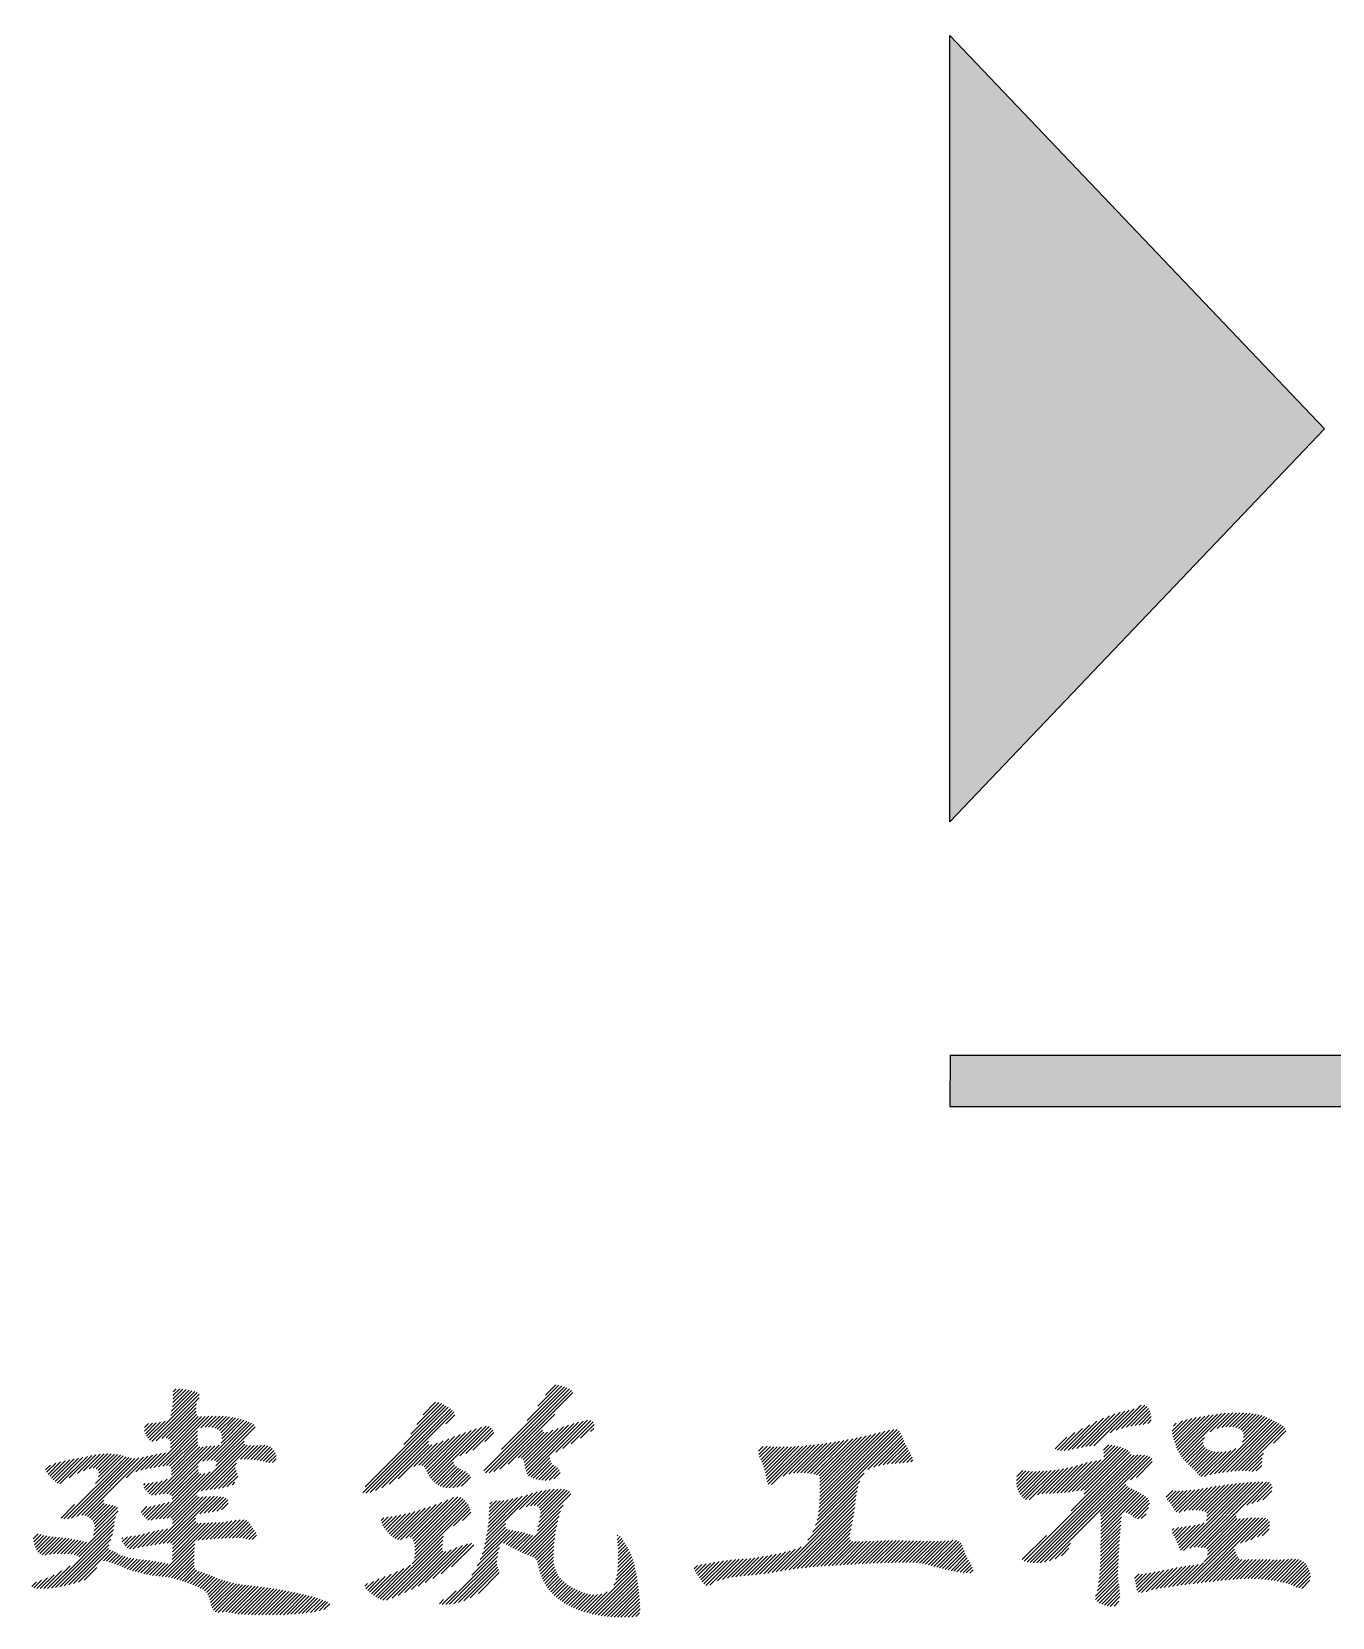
# Model space of a CAD drawing. Extents: x -144902 to 588294, y -160863 to 65494.
# Drawn here: x 57486 to 59134, y -19114 to -17104 of the extents above; entities that cross this region are included whole.
import ezdxf

# ---------------------------------------------------------------- set-up
doc = ezdxf.new("R2010")
doc.units = 0
doc.header["$LTSCALE"] = 100
for name, color, linetype in [('1508', 2, 'CONTINUOUS'), ('DQ', 7, 'CONTINUOUS'), ('tk图框', 7, 'CONTINUOUS')]:
    doc.layers.add(name, color=color, linetype=linetype)

# ---------------------------------------------------------------- blocks, each defined once
blk = doc.blocks.new('A$C00BC0004')
at = {"layer": 'tk图框'}
h = blk.add_hatch(color=2, dxfattribs=at)
h.paths.add_polyline_path([(-3355, -1610.8), (-4050.2, -1610.8), (-4050.6, -1675.8), (-3355.4, -1675.8), (-2875.4, -1675.8), (-2875.4, -313.7), (-3355.4, -313.7)])
h.paths.add_polyline_path([(-3262.8, -768.5), (-3262.8, -668.5), (-3162.8, -668.5), (-3162.8, -768.5)], flags=16)
h.paths.add_polyline_path([(-3067.7, -768.5), (-3067.7, -668.5), (-2967.7, -668.5), (-2967.7, -768.5)], flags=16)
h.paths.add_polyline_path([(-3262.8, -573.2), (-3262.8, -473.2), (-3162.8, -473.2), (-3162.8, -573.2)], flags=16)
h.paths.add_polyline_path([(-3067.7, -573.2), (-3067.7, -473.2), (-2967.7, -473.2), (-2967.7, -573.2)], flags=16)
h.paths.add_polyline_path([(-3575.7, -817.1), (-4050.6, -318.7), (-4050.4, -1314.9)])
at = {"layer": 'DQ', "color": 2}
for p, q in [((-4572.7, -2055.6), (-4545.9, -2028.8)), ((-4563, -2041.4), (-4549.8, -2028.3)), ((-5064.8, -2098.7), (-5004.4, -2038.3)), ((-5061.8, -2100.2), (-5001.9, -2040.3)), ((-5056.5, -2099.4), (-5002.1, -2045)), ((-5037.7, -2067.2), (-5007.5, -2037)), ((-5036.8, -2061.7), (-5011.1, -2036)), ((-5035.8, -2056.2), (-5014.7, -2035.2)), ((-5035.1, -2042), (-5026.4, -2033.4)), ((-5035.1, -2046.5), (-5022.4, -2033.8)), ((-5035.1, -2051), (-5018.5, -2034.4)), ((-5034.7, -2037.2), (-5031.2, -2033.7)), ((-4641.2, -2137.6), (-4535.8, -2032.2)), ((-4639.1, -2139.9), (-4532.8, -2033.7)), ((-4634.6, -2140), (-4530.1, -2035.5)), ((-4628.4, -2138.3), (-4528.2, -2038)), ((-4618.7, -2110.6), (-4539, -2030.9)), ((-4586.1, -2073.5), (-4542.3, -2029.7)), ((-5058.9, -2133.2), (-4994.3, -2068.6)), ((-5053.5, -2132.3), (-4989.5, -2068.3)), ((-5049.1, -2096.5), (-5005.2, -2052.6)), ((-5043.9, -2095.7), (-5005.6, -2057.5)), ((-5040.6, -2096.9), (-5005.5, -2061.9)), ((-5038.8, -2099.6), (-5005.2, -2066)), ((-5038.3, -2103.6), (-5003.2, -2068.5)), ((-5038.3, -2108.1), (-4999, -2068.8)), ((-4999.6, -2082.9), (-4984.9, -2068.2)), ((-4994.5, -2082.3), (-4980.3, -2068.1)), ((-4990, -2082.2), (-4975.8, -2068.1)), ((-4985.8, -2082.6), (-4971.4, -2068.2)), ((-4982, -2083.3), (-4967.3, -2068.5)), ((-4978.9, -2084.6), (-4963.3, -2069)), ((-4794.6, -2165.3), (-4686.2, -2056.9)), ((-4791.5, -2157.7), (-4689.1, -2055.3)), ((-4790.7, -2165.9), (-4683.5, -2058.7)), ((-4785.1, -2164.8), (-4681.1, -2060.8)), ((-4778.3, -2162.4), (-4679.1, -2063.2)), ((-4742.5, -2104.2), (-4692, -2053.7)), ((-4733.7, -2090.9), (-4695, -2052.2)), ((-4725.9, -2078.6), (-4698.3, -2051)), ((-4718, -2066.3), (-4702.3, -2050.5)), ((-4689.1, -2077.8), (-4677.9, -2066.6)), ((-4621, -2135.4), (-4551.3, -2065.6)), ((-3889.6, -2109), (-3848.3, -2067.6)), ((-3883.9, -2107.7), (-3841.3, -2065.1)), ((-3878.4, -2106.7), (-3834.8, -2063.1)), ((-3873.4, -2106.2), (-3829, -2061.8)), ((-3868.3, -2105.6), (-3823.2, -2060.5)), ((-3847.6, -2089.4), (-3817, -2058.8)), ((-3839.8, -2086), (-3808, -2054.2)), ((-3832.9, -2083.7), (-3803.4, -2054.2)), ((-3826.8, -2082), (-3800.8, -2056)), ((-3821.1, -2080.8), (-3798.8, -2058.6)), ((-3815.7, -2080), (-3797.3, -2061.6)), ((-3810.8, -2079.5), (-3796.2, -2064.9)), ((-3805.7, -2078.9), (-3795.5, -2068.7)), ((-3765.5, -2101.6), (-3732.9, -2068.9)), ((-3764.4, -2104.9), (-3727.4, -2068)), ((-3763.2, -2108.2), (-3722, -2067.1)), ((-3761.9, -2111.4), (-3716.7, -2066.3)), ((-3760.4, -2114.4), (-3711.6, -2065.6)), ((-3758.7, -2117.2), (-3706.5, -2065)), ((-3756.9, -2119.9), (-3701.5, -2064.5)), ((-3720.5, -2087.9), (-3696.7, -2064.2)), ((-3712, -2084), (-3692, -2063.9)), ((-3705.9, -2082.4), (-3687.4, -2063.8)), ((-3700.8, -2081.7), (-3682.9, -2063.8)), ((-3696.2, -2081.6), (-3678.5, -2063.9)), ((-3691.9, -2081.9), (-3674.2, -2064.2)), ((-3688.1, -2082.5), (-3670.1, -2064.5)), ((-3684.7, -2083.6), (-3666.1, -2065.1)), ((-3681.9, -2085.3), (-3662.3, -2065.7)), ((-3679.8, -2087.7), (-3658.6, -2066.5)), ((-3678.6, -2091), (-3655.2, -2067.5)), ((-3678.4, -2095.3), (-3651.9, -2068.7)), ((-5071.1, -2087), (-5061.1, -2077.1)), ((-5071, -2082.5), (-5066, -2077.5)), ((-5070, -2090.4), (-5056.3, -2076.8)), ((-5068.5, -2093.4), (-5050.9, -2075.9)), ((-5066.8, -2096.2), (-5045.1, -2074.6)), ((-5048.1, -2131.4), (-5004, -2087.3)), ((-4991.8, -2124.5), (-4941.7, -2074.4)), ((-4986.8, -2124), (-4938.4, -2075.6)), ((-4982.5, -2124.2), (-4935.4, -2077.1)), ((-4980.6, -2131.3), (-4931, -2081.6)), ((-4980, -2126.2), (-4932.7, -2078.9)), ((-4976.3, -2086.5), (-4959.4, -2069.7)), ((-4974.4, -2089.1), (-4955.7, -2070.4)), ((-4974, -2102.2), (-4945.1, -2073.3)), ((-4973.2, -2092.5), (-4952.1, -2071.3)), ((-4973, -2096.8), (-4948.5, -2072.3)), ((-4713.6, -2138.1), (-4664.3, -2088.8)), ((-4712.1, -2141.1), (-4657.4, -2086.4)), ((-4710.4, -2144), (-4650.7, -2084.2)), ((-4708.6, -2146.6), (-4644.2, -2082.2)), ((-4706.6, -2149.2), (-4638.4, -2080.9)), ((-4671.6, -2118.6), (-4634.4, -2081.4)), ((-4664, -2115.5), (-4631.7, -2083.2)), ((-4655.2, -2111.2), (-4629.8, -2085.8)), ((-4639.9, -2100.4), (-4628.4, -2088.9)), ((-4610.4, -2129.2), (-4566.9, -2085.8)), ((-4597.5, -2120.9), (-4565, -2088.3)), ((-4593.7, -2121.5), (-4560.4, -2088.3)), ((-4591.2, -2123.5), (-4553.7, -2086)), ((-4590, -2126.8), (-4547, -2083.8)), ((-4589.3, -2130.6), (-4540.3, -2081.6)), ((-4588.6, -2134.4), (-4533.8, -2079.6)), ((-4587.7, -2137.9), (-4527.3, -2077.6)), ((-4586.3, -2141.1), (-4521.1, -2075.8)), ((-4584.4, -2143.6), (-4515.1, -2074.3)), ((-4550.1, -2113.9), (-4509.6, -2073.3)), ((-4540.9, -2109.2), (-4505.4, -2073.6)), ((-4530.6, -2103.3), (-4502.8, -2075.5)), ((-4518.6, -2095.9), (-4501.4, -2078.6)), ((-4506, -2087.7), (-4501.9, -2083.6)), ((-4216.9, -2189.2), (-4114.8, -2087.2)), ((-4216.3, -2184.1), (-4117.3, -2085.1)), ((-4215.9, -2179.2), (-4121.5, -2084.9)), ((-4215.6, -2174.5), (-4126.9, -2085.8)), ((-4215.4, -2169.8), (-4132.9, -2087.3)), ((-4215.3, -2165.2), (-4138.9, -2088.8)), ((-3914.3, -2111.1), (-3892, -2088.9)), ((-3910.3, -2111.6), (-3882.5, -2083.8)), ((-3905.7, -2111.5), (-3873.3, -2079.1)), ((-3900.8, -2111.1), (-3864.4, -2074.7)), ((-3895.4, -2110.2), (-3856, -2070.8)), ((-3799.8, -2077.4), (-3795.3, -2072.9)), ((-3768.9, -2087), (-3755.8, -2073.9)), ((-3768.4, -2091), (-3749.7, -2072.3)), ((-3767.6, -2094.7), (-3744, -2071)), ((-3767.2, -2080.8), (-3763.6, -2077.2)), ((-3766.6, -2098.2), (-3738.4, -2069.9)), ((-3715.4, -2141.3), (-3645.5, -2071.4)), ((-3710.1, -2140.4), (-3642.5, -2072.8)), ((-3704.9, -2139.7), (-3639.5, -2074.3)), ((-3699.7, -2139), (-3636.5, -2075.8)), ((-3694.6, -2138.4), (-3633.7, -2077.5)), ((-3689.6, -2137.9), (-3630.8, -2079.2)), ((-3684.8, -2137.6), (-3628.3, -2081)), ((-3680.1, -2137.4), (-3626.1, -2083.4)), ((-3679.6, -2101), (-3648.7, -2070)), ((-3640.5, -2102.2), (-3624.8, -2086.6)), ((-5058, -2168.2), (-4996.7, -2107)), ((-5052.6, -2167.3), (-4991.6, -2106.4)), ((-5047.6, -2166.8), (-4986.7, -2105.9)), ((-5043.1, -2130.9), (-5004.2, -2092)), ((-5043, -2166.7), (-4982.1, -2105.8)), ((-5042.4, -2197.6), (-4944.7, -2099.9)), ((-5039.4, -2131.7), (-5004, -2096.3)), ((-5037.9, -2197.5), (-4943.9, -2103.5)), ((-5037.5, -2134.3), (-5003.9, -2100.6)), ((-5037, -2142.7), (-5001.1, -2106.9)), ((-5036.9, -2138.2), (-5003.4, -2104.7)), ((-4998.9, -2163), (-4940.9, -2105)), ((-4997.2, -2125.4), (-4976.7, -2104.9)), ((-4993.4, -2162), (-4936.8, -2105.4)), ((-4949.6, -2122.7), (-4932.2, -2105.3)), ((-4944.9, -2122.5), (-4927.6, -2105.2)), ((-4940.5, -2122.6), (-4923.1, -2105.1)), ((-4936.3, -2122.9), (-4918.5, -2105.1)), ((-4932.3, -2123.3), (-4914.7, -2105.7)), ((-4928.3, -2123.9), (-4911.7, -2107.2)), ((-4924.5, -2124.6), (-4909.2, -2109.3)), ((-4770.3, -2159), (-4711.4, -2100)), ((-4761.2, -2154.3), (-4710.9, -2104)), ((-4749.8, -2147.4), (-4707, -2104.6)), ((-4730, -2132.1), (-4700.3, -2102.4)), ((-4723.6, -2130.2), (-4692.9, -2099.5)), ((-4719.6, -2130.7), (-4685.6, -2096.7)), ((-4716.7, -2132.3), (-4678.4, -2094)), ((-4715, -2135), (-4671.3, -2091.4)), ((-4293, -2112.7), (-4287, -2106.7)), ((-4292.7, -2116.9), (-4281.9, -2106.1)), ((-4291.7, -2120.3), (-4277.8, -2106.5)), ((-4290.3, -2123.5), (-4273.8, -2106.9)), ((-4288.9, -2126.5), (-4269.5, -2107.1)), ((-4287.5, -2129.6), (-4265, -2107.2)), ((-4286.3, -2132.9), (-4260.6, -2107.2)), ((-4285.3, -2136.4), (-4256, -2107.1)), ((-4284.4, -2140), (-4251.3, -2106.9)), ((-4283.6, -2143.7), (-4246.6, -2106.7)), ((-4283, -2147.5), (-4241.8, -2106.4)), ((-4282.2, -2151.3), (-4236.9, -2106)), ((-4280.9, -2154.4), (-4231.9, -2105.5)), ((-4276.7, -2154.7), (-4226.9, -2105)), ((-4261.8, -2144.3), (-4221.9, -2104.4)), ((-4254.6, -2141.6), (-4216.7, -2103.8)), ((-4248.9, -2140.4), (-4211.5, -2103.1)), ((-4243.9, -2139.9), (-4206.3, -2102.3)), ((-4239.4, -2139.9), (-4201, -2101.5)), ((-4235.1, -2140.1), (-4195.7, -2100.7)), ((-4231, -2140.5), (-4190.3, -2099.8)), ((-4227, -2141), (-4184.8, -2098.8)), ((-4223.1, -2141.6), (-4179.3, -2097.8)), ((-4219.5, -2142.4), (-4173.7, -2096.7)), ((-4217.6, -2194.5), (-4113, -2089.8)), ((-4216.4, -2143.9), (-4168.1, -2095.5)), ((-4215.5, -2147.4), (-4162.4, -2094.3)), ((-4215.3, -2151.7), (-4156.6, -2093.1)), ((-4215.2, -2160.7), (-4144.9, -2090.3)), ((-4215.2, -2156.2), (-4150.8, -2091.7)), ((-4154.5, -2135.8), (-4111.6, -2092.9)), ((-4147, -2132.8), (-4110.3, -2096.1)), ((-4140.9, -2131.2), (-4108.9, -2099.2)), ((-4135.2, -2130), (-4107.5, -2102.3)), ((-4129.9, -2129.1), (-4106, -2105.3)), ((-4124.7, -2128.5), (-4104.4, -2108.2)), ((-3917.3, -2109.7), (-3902.4, -2094.8)), ((-3895, -2163.7), (-3837.9, -2106.6)), ((-3889.8, -2163), (-3834.3, -2107.5)), ((-3884.5, -2162.2), (-3830.9, -2108.6)), ((-3856, -2111.2), (-3849.3, -2104.5)), ((-3855.5, -2115.2), (-3845.3, -2105)), ((-3855.4, -2119.6), (-3841.5, -2105.7)), ((-3754.9, -2122.4), (-3727.8, -2095.3)), ((-3752.9, -2124.8), (-3729.5, -2101.4)), ((-3750.6, -2127.1), (-3728.8, -2105.3)), ((-3748.3, -2129.3), (-3727.1, -2108)), ((-3721.3, -2142.7), (-3688, -2109.3)), ((-5195.2, -2139.3), (-5183.7, -2127.8)), ((-5193.3, -2141.9), (-5177.6, -2126.2)), ((-5191.3, -2144.4), (-5171.8, -2124.8)), ((-5189.2, -2146.8), (-5166, -2123.6)), ((-5186.9, -2149), (-5160.4, -2122.4)), ((-5184.5, -2151.1), (-5154.7, -2121.3)), ((-5181.8, -2152.9), (-5149.2, -2120.2)), ((-5178.4, -2154), (-5143.6, -2119.2)), ((-5173.3, -2198.2), (-5094.6, -2119.6)), ((-5168.6, -2198.1), (-5091.1, -2120.6)), ((-5166.5, -2146.5), (-5138.1, -2118.1)), ((-5163.5, -2197.4), (-5087.6, -2121.5)), ((-5156.8, -2195.2), (-5083.6, -2122)), ((-5156.3, -2140.8), (-5132.7, -2117.2)), ((-5150.8, -2193.7), (-5078.2, -2121.1)), ((-5148.4, -2137.4), (-5127.4, -2116.4)), ((-5146.5, -2193.9), (-5072.6, -2120)), ((-5141.4, -2134.9), (-5122.2, -2115.7)), ((-5136.1, -2134.1), (-5117.6, -2115.6)), ((-5133.3, -2153.7), (-5098.1, -2118.6)), ((-5132.5, -2135), (-5113.3, -2115.8)), ((-5130.1, -2137.1), (-5109.3, -2116.3)), ((-5129.3, -2145.2), (-5101.7, -2117.7)), ((-5129, -2140.5), (-5105.4, -2116.9)), ((-5094.6, -2146.5), (-5066.9, -2118.8)), ((-5082.3, -2138.7), (-5061.2, -2117.6)), ((-5075.7, -2136.5), (-5055.6, -2116.4)), ((-5069.9, -2135.3), (-5050.1, -2115.4)), ((-5064.3, -2134.2), (-5044.7, -2114.6)), ((-4988.1, -2161.2), (-4954.6, -2127.7)), ((-4920.9, -2125.4), (-4907.3, -2111.8)), ((-4917.3, -2126.3), (-4905.6, -2114.7)), ((-4913.5, -2127), (-4904.5, -2118)), ((-4908.9, -2126.9), (-4904.3, -2122.3)), ((-4704.5, -2151.5), (-4679.6, -2126.6)), ((-4702.1, -2153.6), (-4678.2, -2129.7)), ((-4581.7, -2145.4), (-4557.4, -2121.1)), ((-4578.6, -2146.8), (-4556.7, -2124.9)), ((-4575.2, -2147.9), (-4555.2, -2127.9)), ((-4119.8, -2128.1), (-4102.9, -2111.2)), ((-4114.9, -2127.7), (-4101.4, -2114.1)), ((-4110.1, -2127.3), (-4099.9, -2117.1)), ((-4105.3, -2127), (-4098.5, -2120.2)), ((-4099.6, -2125.9), (-4097.5, -2123.7)), ((-3956.4, -2252), (-3821, -2116.7)), ((-3952.8, -2253), (-3817.2, -2117.4)), ((-3948.9, -2253.6), (-3812.5, -2117.1)), ((-3944.8, -2253.9), (-3808.1, -2117.2)), ((-3940.5, -2254.1), (-3804, -2117.6)), ((-3936, -2254.1), (-3800.2, -2118.3)), ((-3930.7, -2253.3), (-3797, -2119.6)), ((-3919.7, -2165.9), (-3882.4, -2128.7)), ((-3915, -2165.7), (-3876.4, -2127.1)), ((-3910.1, -2165.4), (-3870.6, -2125.8)), ((-3905.2, -2164.9), (-3864.9, -2124.6)), ((-3900.2, -2164.4), (-3859.1, -2123.3)), ((-3897, -2188.2), (-3822.8, -2113.9)), ((-3880.5, -2167.2), (-3824.9, -2111.5)), ((-3880, -2162.1), (-3827.7, -2109.9)), ((-3821.7, -2148.8), (-3794.6, -2121.7)), ((-3814.2, -2145.8), (-3794, -2125.5)), ((-3745.9, -2131.4), (-3724.6, -2110)), ((-3743.6, -2133.5), (-3721.4, -2111.4)), ((-3741.3, -2135.7), (-3718, -2112.4)), ((-3739.1, -2138), (-3714.2, -2113.2)), ((-3737.1, -2140.5), (-3710.1, -2113.5)), ((-3735.2, -2143.1), (-3705.4, -2113.3)), ((-3732.3, -2144.7), (-3700.4, -2112.8)), ((-3727.9, -2144.8), (-3694.7, -2111.6)), ((-3675.8, -2137.6), (-3653.3, -2115.1)), ((-3671.6, -2137.9), (-3654.8, -2121.1)), ((-3667.4, -2138.1), (-3654.9, -2125.7)), ((-3654.9, -2125.7), (-3654.7, -2125.5)), ((-3654.8, -2121.1), (-3654.7, -2121)), ((-5196.6, -2136.2), (-5190.5, -2130.1)), ((-5062.4, -2168.2), (-5042.5, -2148.2)), ((-5057, -2198.7), (-4999.6, -2141.3)), ((-5052.1, -2198.3), (-4994.7, -2140.9)), ((-5047.4, -2198.1), (-4988.1, -2138.8)), ((-5039.2, -2167.4), (-5003.1, -2131.3)), ((-5036.5, -2169.2), (-5003.3, -2136)), ((-5036.1, -2173.3), (-5002.4, -2139.5)), ((-4982.9, -2160.5), (-4956.2, -2133.8)), ((-4977.6, -2159.7), (-4955, -2137.1)), ((-4972.2, -2158.8), (-4953.6, -2140.2)), ((-4966.7, -2157.8), (-4953.1, -2144.2)), ((-4699.4, -2155.4), (-4676, -2132)), ((-4696.5, -2157), (-4673.4, -2133.9)), ((-4693.1, -2158.1), (-4670.6, -2135.5)), ((-4689.4, -2158.9), (-4667.6, -2137)), ((-4685.2, -2159.2), (-4664.5, -2138.5)), ((-4680.5, -2159), (-4661.8, -2140.2)), ((-4675.3, -2158.3), (-4659.5, -2142.4)), ((-4669.3, -2156.7), (-4658.1, -2145.5)), ((-4571.6, -2148.8), (-4552.9, -2130.1)), ((-4567.7, -2149.4), (-4550.2, -2131.9)), ((-4563.5, -2149.7), (-4547.6, -2133.8)), ((-4558.5, -2149.2), (-4545.5, -2136.2)), ((-4552.5, -2147.6), (-4544.3, -2139.5)), ((-4218.8, -2200.1), (-4159.2, -2140.5)), ((-3966.3, -2149.7), (-3954.1, -2137.5)), ((-3966.3, -2154.2), (-3950.1, -2138)), ((-3965.8, -2144.7), (-3958.2, -2137.1)), ((-3965.7, -2158.1), (-3945.7, -2138.1)), ((-3964.6, -2161.5), (-3941.3, -2138.1)), ((-3963.2, -2164.5), (-3936.7, -2138)), ((-3961.5, -2167.4), (-3931.9, -2137.8)), ((-3959.5, -2169.8), (-3927.1, -2137.4)), ((-3957.3, -2172.1), (-3922.1, -2136.9)), ((-3954.6, -2173.9), (-3917.1, -2136.4)), ((-3950.2, -2174), (-3911.9, -2135.7)), ((-3939.6, -2167.9), (-3906.6, -2134.9)), ((-3934, -2166.8), (-3901.1, -2133.8)), ((-3929, -2166.3), (-3895.2, -2132.5)), ((-3924.3, -2166.1), (-3888.8, -2130.5)), ((-3662.2, -2137.4), (-3655.3, -2130.5)), ((-5072.2, -2155.5), (-5070.2, -2153.5)), ((-5071.8, -2159.6), (-5065.1, -2152.9)), ((-5069.8, -2162.1), (-5060, -2152.3)), ((-5067.5, -2164.3), (-5054.6, -2151.4)), ((-5065.2, -2166.4), (-5048.8, -2150)), ((-5047.6, -2229.7), (-4987.7, -2169.8)), ((-5042.6, -2229.2), (-4983, -2169.6)), ((-5035.9, -2200), (-5004.5, -2168.6)), ((-5001, -2192.1), (-4978.7, -2169.8)), ((-4959.7, -2155.3), (-4956.5, -2152)), ((-4638.6, -2224.8), (-4579.5, -2165.7)), ((-4637.6, -2219.3), (-4586, -2167.7)), ((-4636.7, -2213.9), (-4592.4, -2169.7)), ((-4595.8, -2186.5), (-4573.4, -2164.1)), ((-4587.7, -2182.9), (-4567.6, -2162.8)), ((-4581.9, -2181.6), (-4562.2, -2161.8)), ((-4577.2, -2181.4), (-4557, -2161.2)), ((-4573.6, -2182.2), (-4552.1, -2160.8)), ((-4572.7, -2208.3), (-4531.1, -2166.7)), ((-4571.5, -2202.6), (-4532.6, -2163.7)), ((-4571.1, -2184.2), (-4547.5, -2160.6)), ((-4570.1, -2196.7), (-4535.5, -2162.1)), ((-4569.6, -2187.3), (-4543.1, -2160.7)), ((-4569.2, -2191.4), (-4539, -2161.2)), ((-4265.2, -2264.5), (-4169.1, -2168.4)), ((-4230.5, -2225.3), (-4168.2, -2163)), ((-4224.4, -2214.7), (-4166.9, -2157.3)), ((-4220.7, -2206.5), (-4164.7, -2150.5)), ((-3924.5, -2251.6), (-3827.5, -2154.6)), ((-3860.1, -2191.7), (-3825.6, -2157.1)), ((-3859.3, -2213.3), (-3810.9, -2164.9)), ((-3859.2, -2204.2), (-3816.8, -2161.8)), ((-3859.2, -2208.7), (-3813.8, -2163.3)), ((-3859.1, -2195.1), (-3822.7, -2158.8)), ((-3859.1, -2199.6), (-3819.7, -2160.3)), ((-3831.8, -2190.3), (-3808, -2166.5)), ((-3827.1, -2190.1), (-3805.2, -2168.2)), ((-3824.1, -2191.6), (-3802.5, -2170)), ((-3776.4, -2170.8), (-3768, -2162.5)), ((-3775, -2174), (-3763.7, -2162.6)), ((-3773.1, -2176.5), (-3759.4, -2162.8)), ((-3771.1, -2179), (-3754.8, -2162.7)), ((-3769.2, -2181.6), (-3750.1, -2162.5)), ((-3767.4, -2184.3), (-3745.1, -2162)), ((-3765.7, -2187.1), (-3740, -2161.4)), ((-3763.6, -2189.4), (-3734.8, -2160.6)), ((-3760, -2190.3), (-3729.4, -2159.7)), ((-3758.1, -2237.8), (-3672.6, -2152.3)), ((-3754.3, -2238.5), (-3667.8, -2152)), ((-3753.7, -2188.6), (-3723.9, -2158.8)), ((-3747.9, -2187.3), (-3718.6, -2157.9)), ((-3746.5, -2235.3), (-3663.1, -2151.8)), ((-3743.3, -2187.1), (-3713.2, -2157)), ((-3741.1, -2234.3), (-3658.4, -2151.6)), ((-3738.9, -2187.2), (-3708, -2156.3)), ((-3736.5, -2234.2), (-3653.9, -2151.6)), ((-3734.7, -2187.5), (-3702.7, -2155.5)), ((-3732.2, -2234.4), (-3649.5, -2151.7)), ((-3730.8, -2188), (-3697.6, -2154.8)), ((-3727.3, -2189), (-3692.5, -2154.2)), ((-3725.2, -2200.4), (-3677.5, -2152.7)), ((-3724.8, -2191.1), (-3687.4, -2153.7)), ((-3724.7, -2195.5), (-3682.4, -2153.2)), ((-3674.2, -2180.9), (-3645.8, -2152.4)), ((-3667.8, -2179), (-3643.2, -2154.4)), ((-3661.2, -2176.8), (-3642.1, -2157.7)), ((-3654.1, -2174.3), (-3642.5, -2162.7)), ((-5176.8, -2197.3), (-5159.7, -2180.2)), ((-5143.3, -2195.2), (-5122.6, -2174.5)), ((-5140.7, -2197), (-5122.3, -2178.7)), ((-5138.3, -2199.2), (-5119.1, -2179.9)), ((-5136.3, -2201.6), (-5115.3, -2180.6)), ((-5135.8, -2219.1), (-5104.6, -2188)), ((-5134.8, -2204.6), (-5111.4, -2181.2)), ((-5134.8, -2213.6), (-5105.3, -2184.1)), ((-5134.3, -2208.6), (-5107.8, -2182.2)), ((-5075.5, -2190.3), (-5068.1, -2182.8)), ((-5073.8, -2193.1), (-5063.2, -2182.5)), ((-5071.6, -2195.4), (-5057.8, -2181.5)), ((-5069.5, -2197.7), (-5051.9, -2180.1)), ((-5067.1, -2199.8), (-5045.8, -2178.5)), ((-5062.9, -2200.1), (-5039.8, -2177)), ((-5058.1, -2231.2), (-4997.4, -2170.5)), ((-5052.8, -2230.4), (-4992.5, -2170.1)), ((-5035.6, -2204.2), (-5001.9, -2170.6)), ((-4995.6, -2191.2), (-4974.6, -2170.2)), ((-4990.3, -2190.4), (-4970.9, -2170.9)), ((-4985, -2189.5), (-4967.6, -2172.2)), ((-4979.4, -2188.5), (-4965.4, -2174.4)), ((-4973.5, -2187), (-4965, -2178.6)), ((-4759.1, -2219.6), (-4728.4, -2188.8)), ((-4756.6, -2221.6), (-4722, -2187)), ((-4753.9, -2223.4), (-4715.4, -2184.8)), ((-4750.7, -2224.6), (-4708.6, -2182.5)), ((-4746.7, -2225.1), (-4701.5, -2180)), ((-4740, -2222.9), (-4694.3, -2177.3)), ((-4734.3, -2221.7), (-4686.8, -2174.3)), ((-4731.8, -2255.2), (-4659.6, -2182.9)), ((-4731.6, -2223.5), (-4679.4, -2171.3)), ((-4730.1, -2226.5), (-4674, -2170.4)), ((-4729.2, -2230.1), (-4670.3, -2171.2)), ((-4729.1, -2248), (-4661.2, -2180.1)), ((-4728.8, -2234.2), (-4667.4, -2172.8)), ((-4728.7, -2243.1), (-4663, -2177.4)), ((-4728.6, -2238.5), (-4665.1, -2174.9)), ((-4679.4, -2207.2), (-4658.3, -2186.1)), ((-4668.2, -2200.5), (-4657.6, -2189.9)), ((-4636, -2208.7), (-4598.6, -2171.4)), ((-4635.4, -2203.7), (-4604.6, -2172.8)), ((-4635, -2198.8), (-4610.3, -2174)), ((-4634.7, -2193.9), (-4615.6, -2174.9)), ((-4634.5, -2189.3), (-4620.6, -2175.4)), ((-4634.4, -2184.7), (-4625.3, -2175.6)), ((-4633.7, -2179.5), (-4630.8, -2176.6)), ((-4595.2, -2239.8), (-4543.8, -2188.4)), ((-4573.2, -2213.3), (-4540.8, -2180.8)), ((-4259.8, -2263.5), (-4169.7, -2173.5)), ((-4254.4, -2262.7), (-4170.4, -2178.7)), ((-4249.2, -2262), (-4171.2, -2183.9)), ((-4244.1, -2261.3), (-4171.9, -2189.2)), ((-3821.3, -2193.3), (-3800.2, -2172.1)), ((-3818.7, -2195.2), (-3798.3, -2174.8)), ((-3816, -2197), (-3797.5, -2178.4)), ((-3812.6, -2198.1), (-3798.7, -2184.1)), ((-5189.2, -2286), (-5109.7, -2206.4)), ((-5156.9, -2244.7), (-5107.8, -2195.6)), ((-5154.4, -2246.6), (-5109.2, -2201.5)), ((-5052.9, -2270.9), (-4985, -2203)), ((-5038.2, -2229.3), (-5006.4, -2197.4)), ((-5036.3, -2249.9), (-4989.7, -2203.2)), ((-5035.9, -2231.4), (-5006.2, -2201.8)), ((-5035.9, -2245), (-4994.5, -2203.5)), ((-5035.8, -2240.3), (-4999.3, -2203.9)), ((-5035.6, -2235.7), (-5003.8, -2203.9)), ((-5003, -2225.5), (-4980.5, -2203)), ((-4997.9, -2224.8), (-4975.8, -2202.8)), ((-4992.9, -2224.4), (-4970.9, -2202.4)), ((-4988.1, -2224.1), (-4965.8, -2201.7)), ((-4983.3, -2223.7), (-4960.4, -2200.9)), ((-4978.4, -2223.4), (-4955.1, -2200.1)), ((-4973.7, -2223.1), (-4950.1, -2199.5)), ((-4968.9, -2222.8), (-4945.4, -2199.4)), ((-4964.2, -2222.7), (-4941.8, -2200.2)), ((-4959.6, -2222.6), (-4939.2, -2202.1)), ((-4955.1, -2222.5), (-4937.3, -2204.7)), ((-4950.6, -2222.5), (-4935.6, -2207.5)), ((-4946.5, -2222.9), (-4933.8, -2210.2)), ((-4771.2, -2200.3), (-4767.8, -2196.9)), ((-4770.4, -2203.9), (-4762.4, -2195.9)), ((-4769, -2207), (-4757.2, -2195.2)), ((-4767.3, -2209.8), (-4751.8, -2194.3)), ((-4765.4, -2212.4), (-4746.2, -2193.3)), ((-4763.4, -2214.9), (-4740.5, -2192)), ((-4761.3, -2217.3), (-4734.5, -2190.5)), ((-4641.3, -2236.4), (-4613.8, -2209)), ((-4639.7, -2230.4), (-4613.5, -2204.2)), ((-4592.1, -2241.2), (-4545.8, -2194.8)), ((-4589, -2242.5), (-4547.3, -2200.9)), ((-4585.8, -2243.8), (-4548.6, -2206.6)), ((-4239, -2260.7), (-4172.7, -2194.5)), ((-4233.9, -2260.2), (-4173.6, -2199.9)), ((-4228.9, -2259.7), (-4174.6, -2205.3)), ((-3859.5, -2231.5), (-3834.1, -2206.1)), ((-3859.4, -2222.4), (-3833, -2196)), ((-3859.4, -2226.9), (-3833.7, -2201.2)), ((-3859.3, -2217.8), (-3831.9, -2190.4)), ((-3808.1, -2198), (-3801.9, -2191.9)), ((-3768.6, -2217), (-3760.9, -2209.2)), ((-3766.9, -2219.7), (-3756, -2208.8)), ((-3765.1, -2222.4), (-3750.9, -2208.2)), ((-3763.6, -2225.4), (-3745.5, -2207.3)), ((-3762.3, -2228.6), (-3739.9, -2206.2)), ((-3761, -2231.8), (-3734.2, -2204.9)), ((-3759.9, -2235.1), (-3728.2, -2203.5)), ((-3752.7, -2281.9), (-3668, -2197.2)), ((-3747.6, -2281.2), (-3663.4, -2197)), ((-3742.4, -2280.6), (-3658.8, -2196.9)), ((-3737.3, -2279.9), (-3654.4, -2197)), ((-3728.3, -2252.9), (-3672.8, -2197.5)), ((-3728.1, -2234.8), (-3687.7, -2194.4)), ((-3724.9, -2236.1), (-3686.7, -2197.9)), ((-3724, -2244.1), (-3677.7, -2197.9)), ((-3723.8, -2239.4), (-3682.7, -2198.4)), ((-3682.2, -2229.3), (-3650.6, -2197.6)), ((-3676, -2227.5), (-3647.6, -2199.2)), ((-3669, -2225), (-3645.7, -2201.8)), ((-3660.5, -2221.1), (-3645.3, -2205.8)), ((-5212.1, -2223.6), (-5205.9, -2217.3)), ((-5211.6, -2227.5), (-5202.3, -2218.2)), ((-5210.6, -2231.1), (-5198.8, -2219.2)), ((-5209.5, -2234.5), (-5195, -2219.9)), ((-5208.2, -2237.6), (-5191.1, -2220.5)), ((-5206.5, -2240.4), (-5187.1, -2221)), ((-5204, -2242.4), (-5183.1, -2221.5)), ((-5200.9, -2243.8), (-5179, -2221.9)), ((-5196.9, -2244.3), (-5175, -2222.4)), ((-5191.7, -2243.6), (-5171, -2222.9)), ((-5186.3, -2242.7), (-5167.1, -2223.4)), ((-5184, -2285.3), (-5110.5, -2211.8)), ((-5181.7, -2242.5), (-5163.2, -2224)), ((-5178.6, -2284.4), (-5111.9, -2217.6)), ((-5177.2, -2242.5), (-5159.3, -2224.7)), ((-5173, -2283.3), (-5113.9, -2224.1)), ((-5172.8, -2242.6), (-5155.6, -2225.4)), ((-5168.5, -2242.8), (-5151.9, -2226.2)), ((-5164.4, -2243.2), (-5148.3, -2227.1)), ((-5160.4, -2243.8), (-5144.5, -2227.8)), ((-5099.9, -2223.6), (-5098.7, -2222.4)), ((-5099.3, -2227.5), (-5092.7, -2220.9)), ((-5097.5, -2230.2), (-5087.7, -2220.4)), ((-5095.5, -2232.7), (-5082.5, -2219.7)), ((-5093.3, -2235), (-5076.9, -2218.6)), ((-5090.4, -2236.5), (-5071, -2217.1)), ((-5085.5, -2236.1), (-5064.7, -2215.3)), ((-5079.7, -2234.9), (-5058.7, -2213.8)), ((-5074.1, -2233.8), (-5053, -2212.6)), ((-5068.7, -2232.8), (-5047.5, -2211.6)), ((-5063.4, -2232), (-5042.1, -2210.8)), ((-5048.7, -2271.2), (-5007.5, -2230)), ((-4942.8, -2223.7), (-4932, -2212.8)), ((-4939.1, -2224.5), (-4930.1, -2215.5)), ((-4934.6, -2224.5), (-4929.1, -2219)), ((-4772.4, -2300.2), (-4692.2, -2220.1)), ((-4769, -2301.3), (-4693.2, -2225.5)), ((-4705.7, -2274), (-4661.7, -2229.9)), ((-4695.1, -2267.8), (-4656.6, -2229.3)), ((-4649.4, -2258), (-4604.5, -2213.1)), ((-4645.8, -2249.9), (-4608.4, -2212.5)), ((-4643.2, -2242.9), (-4611.7, -2211.4)), ((-4616.1, -2229.3), (-4600.6, -2213.8)), ((-4613, -2230.6), (-4596.8, -2214.5)), ((-4610.1, -2232.2), (-4593.1, -2215.3)), ((-4607.2, -2233.8), (-4589.5, -2216.1)), ((-4604.2, -2235.3), (-4586, -2217.1)), ((-4601.3, -2236.8), (-4582.6, -2218.2)), ((-4598.2, -2238.3), (-4579.3, -2219.3)), ((-4582.5, -2245.1), (-4549.7, -2212.2)), ((-4579.3, -2246.4), (-4550.6, -2217.6)), ((-4576.5, -2248), (-4551.3, -2222.8)), ((-4574.2, -2250.3), (-4551.9, -2227.9)), ((-4472.3, -2224.7), (-4468.5, -2220.8)), ((-4472.2, -2220), (-4471.2, -2219)), ((-4471.6, -2228.5), (-4466.4, -2223.2)), ((-4471.2, -2232.5), (-4464.5, -2225.8)), ((-4471, -2236.8), (-4462.7, -2228.5)), ((-4224, -2259.2), (-4175.7, -2210.9)), ((-4219.1, -2258.8), (-4176.7, -2216.4)), ((-4214.2, -2258.4), (-4177.6, -2221.8)), ((-4209.3, -2258), (-4176.5, -2225.2)), ((-4204.5, -2257.7), (-4173.6, -2226.8)), ((-4199.7, -2257.4), (-4169.5, -2227.2)), ((-4194.9, -2257.1), (-4164.9, -2227.1)), ((-4190.1, -2256.8), (-4160.3, -2226.9)), ((-4185.4, -2256.5), (-4155.6, -2226.7)), ((-4180.6, -2256.3), (-4151, -2226.6)), ((-4175.9, -2256), (-4146.3, -2226.4)), ((-4171.1, -2255.7), (-4141.6, -2226.2)), ((-4166.4, -2255.5), (-4136.9, -2226)), ((-4161.7, -2255.2), (-4132.3, -2225.9)), ((-4157, -2255), (-4127.8, -2225.8)), ((-4152.3, -2254.8), (-4123.2, -2225.8)), ((-4147.6, -2254.6), (-4118.7, -2225.8)), ((-4142.9, -2254.5), (-4114.3, -2225.8)), ((-4138.3, -2254.3), (-4109.9, -2225.9)), ((-4133.6, -2254.1), (-4105.5, -2226)), ((-4129, -2254), (-4101, -2226.1)), ((-4124.4, -2253.9), (-4096.6, -2226.1)), ((-4119.8, -2253.8), (-4092.2, -2226.2)), ((-4115.3, -2253.8), (-4087.8, -2226.3)), ((-4110.7, -2253.7), (-4083.4, -2226.4)), ((-4106.2, -2253.7), (-4079, -2226.4)), ((-4101.8, -2253.7), (-4074.5, -2226.5)), ((-4097.4, -2253.8), (-4070, -2226.5)), ((-4093.1, -2254), (-4065.5, -2226.5)), ((-4089, -2254.4), (-4061, -2226.4)), ((-4085.1, -2255), (-4056.4, -2226.3)), ((-4081.4, -2255.8), (-4051.7, -2226.1)), ((-4077.7, -2256.6), (-4046.6, -2225.5)), ((-4074.2, -2257.6), (-4042.3, -2225.7)), ((-4070.7, -2258.5), (-4039.1, -2227)), ((-4067.2, -2259.5), (-4036.7, -2229.1)), ((-3958.8, -2250), (-3928.1, -2219.3)), ((-3917.2, -2248.8), (-3897.5, -2229)), ((-3859.9, -2254.3), (-3835.8, -2230.2)), ((-3859.7, -2249.7), (-3835.5, -2225.4)), ((-3859.6, -2245.1), (-3835.2, -2220.6)), ((-3859.5, -2236), (-3834.5, -2211)), ((-3859.5, -2240.5), (-3834.9, -2215.8)), ((-3769, -2212.8), (-3766.8, -2210.6)), ((-3654.6, -2219.7), (-3645.9, -2210.9)), ((-5167.2, -2282), (-5116.4, -2231.2)), ((-5161.2, -2280.4), (-5116.6, -2235.8)), ((-5154.8, -2278.5), (-5114.2, -2237.9)), ((-5123.3, -2251.6), (-5111, -2239.2)), ((-5119.4, -2252.1), (-5108, -2240.7)), ((-5115.9, -2253), (-5105.1, -2242.3)), ((-5112.4, -2254.1), (-5102.1, -2243.8)), ((-5109, -2255.2), (-5098.9, -2245.1)), ((-5105.7, -2256.4), (-5095.6, -2246.2)), ((-5102.5, -2257.6), (-5092.1, -2247.2)), ((-5099.4, -2259), (-5088.4, -2248)), ((-5096.4, -2260.5), (-5084.6, -2248.7)), ((-5093.3, -2261.9), (-5080.6, -2249.2)), ((-5089.9, -2263), (-5076.6, -2249.7)), ((-5086.5, -2264.1), (-5072.6, -2250.2)), ((-5044.6, -2271.6), (-5008, -2235)), ((-5040.8, -2272.2), (-5008.2, -2239.7)), ((-5037.1, -2273), (-5008.3, -2244.3)), ((-5033.5, -2274), (-5008.3, -2248.8)), ((-4764.4, -2301.2), (-4693.7, -2230.5)), ((-4757.4, -2298.7), (-4694.1, -2235.4)), ((-4749.6, -2295.4), (-4693.2, -2239)), ((-4741.4, -2291.7), (-4689.5, -2239.8)), ((-4732.9, -2287.7), (-4682.6, -2237.4)), ((-4724.3, -2283.5), (-4675.4, -2234.7)), ((-4715.3, -2279.1), (-4668.3, -2232)), ((-4689.4, -2307), (-4622.9, -2240.5)), ((-4684.5, -2306.6), (-4624, -2246.1)), ((-4682.1, -2259.3), (-4653.9, -2231.1)), ((-4656.3, -2269.5), (-4621.4, -2234.5)), ((-4573, -2253.5), (-4552.3, -2232.8)), ((-4572.3, -2257.2), (-4552.6, -2237.6)), ((-4571.5, -2260.9), (-4552.8, -2242.3)), ((-4570.5, -2264.5), (-4552.9, -2246.8)), ((-4472.7, -2269.9), (-4452.5, -2249.7)), ((-4471.9, -2264.7), (-4453.6, -2246.4)), ((-4471.5, -2259.7), (-4454.8, -2243.1)), ((-4471.2, -2254.9), (-4456.2, -2240)), ((-4471, -2250.3), (-4457.7, -2236.9)), ((-4470.9, -2241.2), (-4460.9, -2231.2)), ((-4470.9, -2245.7), (-4459.2, -2234)), ((-4359.7, -2282.7), (-4327.3, -2250.2)), ((-4354.7, -2282.2), (-4322.3, -2249.7)), ((-4345, -2277), (-4317.4, -2249.4)), ((-4338.5, -2275), (-4312.7, -2249.1)), ((-4332.5, -2273.4), (-4307.9, -2248.9)), ((-4326.9, -2272.3), (-4302.9, -2248.4)), ((-4321.7, -2271.6), (-4297.8, -2247.7)), ((-4316.6, -2271), (-4292.5, -2246.8)), ((-4311.7, -2270.6), (-4287.1, -2246)), ((-4306.8, -2270.2), (-4281.6, -2245)), ((-4301.9, -2269.8), (-4276.1, -2244)), ((-4296.9, -2269.2), (-4270.5, -2242.9)), ((-4291.7, -2268.6), (-4264.8, -2241.7)), ((-4286.5, -2267.9), (-4259, -2240.3)), ((-4281.3, -2267.1), (-4252.9, -2238.7)), ((-4275.9, -2266.2), (-4246.4, -2236.8)), ((-4270.6, -2265.4), (-4238.9, -2233.7)), ((-4063.6, -2260.5), (-4035, -2231.8)), ((-4060, -2261.4), (-4033.8, -2235.1)), ((-4056.4, -2262.3), (-4032.6, -2238.5)), ((-4052.8, -2263.1), (-4031.4, -2241.7)), ((-4049.1, -2264), (-4030, -2244.8)), ((-4045.4, -2264.7), (-4028.6, -2247.9)), ((-3909.2, -2245.2), (-3899.6, -2235.6)), ((-3861.3, -2273.7), (-3836.9, -2249.3)), ((-3860.8, -2268.7), (-3836.7, -2244.6)), ((-3860.4, -2263.8), (-3836.4, -2239.8)), ((-3860.1, -2259), (-3836.1, -2235)), ((-3732.2, -2279.3), (-3689.7, -2236.8)), ((-3727.1, -2278.7), (-3688.7, -2240.3)), ((-3722, -2278.1), (-3687.4, -2243.4)), ((-3717, -2277.5), (-3685.8, -2246.4)), ((-3712, -2277), (-3683.9, -2248.9)), ((-3707, -2276.5), (-3680.4, -2250)), ((-3702, -2276), (-3676.1, -2250.1)), ((-3697, -2275.6), (-3671.5, -2250)), ((-3692.1, -2275.1), (-3666.9, -2250)), ((-3687.3, -2274.8), (-3662.4, -2249.9)), ((-3682.5, -2274.5), (-3657.8, -2249.8)), ((-3677.8, -2274.3), (-3653.4, -2249.9)), ((-3673.1, -2274.1), (-3649, -2250)), ((-3668.7, -2274.1), (-3644.6, -2250)), ((-3664.3, -2274.2), (-3640.1, -2250.1)), ((-3659.9, -2274.4), (-3635.7, -2250.1)), ((-3655.7, -2274.6), (-3631.2, -2250.1)), ((-3651.6, -2275), (-3626.5, -2249.9)), ((-3647.5, -2275.4), (-3621.5, -2249.4)), ((-3643.5, -2275.9), (-3616.7, -2249.1)), ((-3639.7, -2276.5), (-3612.4, -2249.3)), ((-3635.9, -2277.3), (-3608.6, -2250)), ((-5203.4, -2286.7), (-5185.8, -2269.1)), ((-5198.9, -2286.7), (-5176.4, -2264.2)), ((-5194.2, -2286.4), (-5165.5, -2257.8)), ((-5147.6, -2275.8), (-5131.8, -2260)), ((-5083, -2265.1), (-5068.6, -2250.7)), ((-5079.5, -2266), (-5064.6, -2251.2)), ((-5075.9, -2266.9), (-5060.7, -2251.8)), ((-5072.2, -2267.8), (-5056.8, -2252.4)), ((-5068.5, -2268.6), (-5053, -2253.1)), ((-5064.7, -2269.3), (-5049.2, -2253.8)), ((-5060.9, -2269.9), (-5045.5, -2254.5)), ((-5057, -2270.5), (-5041.7, -2255.2)), ((-5030, -2275), (-5008.3, -2253.3)), ((-5026.6, -2276), (-5008.1, -2257.6)), ((-5023.2, -2277.1), (-5007.5, -2261.4)), ((-5019.9, -2278.3), (-5005.1, -2263.5)), ((-5016.6, -2279.5), (-5002, -2264.9)), ((-5013.3, -2280.7), (-4998.6, -2266)), ((-5010.1, -2282), (-4995.2, -2267.1)), ((-5006.9, -2283.2), (-4991.9, -2268.3)), ((-5003.7, -2284.6), (-4988.6, -2269.5)), ((-4783.5, -2293.3), (-4758.4, -2268.3)), ((-4780.9, -2295.2), (-4750.5, -2264.9)), ((-4778.2, -2297.1), (-4742.5, -2261.4)), ((-4775.4, -2298.7), (-4733.9, -2257.2)), ((-4679.1, -2305.8), (-4624.7, -2251.3)), ((-4673.2, -2304.3), (-4624.8, -2255.9)), ((-4666.4, -2302), (-4623.9, -2259.5)), ((-4658.4, -2298.5), (-4622.5, -2262.5)), ((-4648.1, -2292.7), (-4621.8, -2266.4)), ((-4569.4, -2267.9), (-4552.8, -2251.2)), ((-4568.2, -2271.2), (-4552.3, -2255.3)), ((-4566.9, -2274.3), (-4551.6, -2259)), ((-4565.4, -2277.3), (-4550.5, -2262.4)), ((-4563.8, -2280.2), (-4549.2, -2265.6)), ((-4562.1, -2283), (-4547.7, -2268.6)), ((-4507.3, -2318), (-4449.6, -2260.3)), ((-4503.7, -2318.9), (-4448.8, -2264)), ((-4500, -2319.7), (-4448, -2267.7)), ((-4476.2, -2282.4), (-4450.4, -2256.7)), ((-4473.8, -2275.5), (-4451.4, -2253.1)), ((-4374.6, -2261.6), (-4370.3, -2257.4)), ((-4373.2, -2264.7), (-4364.7, -2256.3)), ((-4371.6, -2267.6), (-4359.3, -2255.3)), ((-4369.8, -2270.3), (-4353.8, -2254.3)), ((-4368, -2273), (-4348.4, -2253.4)), ((-4366.2, -2275.7), (-4343, -2252.5)), ((-4364.3, -2278.3), (-4337.6, -2251.6)), ((-4362.2, -2280.7), (-4332.4, -2250.9)), ((-4041.6, -2265.4), (-4027, -2250.8)), ((-4037.7, -2266), (-4025.3, -2253.6)), ((-4033.8, -2266.5), (-4023.6, -2256.4)), ((-4029.7, -2266.9), (-4022.1, -2259.4)), ((-4025.2, -2267), (-4021, -2262.8)), ((-3866, -2296.4), (-3837.8, -2268.1)), ((-3863.9, -2289.7), (-3837.6, -2263.5)), ((-3862.8, -2284.1), (-3837.4, -2258.8)), ((-3862, -2278.8), (-3837.2, -2254.1)), ((-3816.6, -2273.8), (-3810.5, -2267.8)), ((-3815.7, -2277.5), (-3806.5, -2268.3)), ((-3814.9, -2281.2), (-3801.3, -2267.6)), ((-3814.3, -2285), (-3795.9, -2266.7)), ((-3813.5, -2288.7), (-3790.4, -2265.6)), ((-3811.4, -2291.2), (-3784.8, -2264.6)), ((-3807.6, -2291.8), (-3779.3, -2263.5)), ((-3801.8, -2290.6), (-3773.6, -2262.3)), ((-3795.1, -2288.3), (-3767.9, -2261.1)), ((-3789.5, -2287.2), (-3762.3, -2260)), ((-3784.1, -2286.3), (-3756.8, -2259)), ((-3778.8, -2285.5), (-3751.4, -2258.1)), ((-3773.5, -2284.7), (-3746.2, -2257.4)), ((-3768.3, -2283.9), (-3741.2, -2256.8)), ((-3763.1, -2283.2), (-3735.9, -2256)), ((-3757.9, -2282.5), (-3729.2, -2253.9)), ((-3632.1, -2278), (-3605.2, -2251.1)), ((-3628.4, -2278.8), (-3602.3, -2252.7)), ((-3624.8, -2279.7), (-3600, -2254.8)), ((-3621.3, -2280.7), (-3598.1, -2257.4)), ((-3618, -2281.8), (-3596.6, -2260.4)), ((-3614.9, -2283.3), (-3595.2, -2263.5)), ((-3611.9, -2284.7), (-3594.1, -2266.9)), ((-5214.1, -2284), (-5208.2, -2278.1)), ((-5211.4, -2285.7), (-5201.6, -2276)), ((-5207.6, -2286.4), (-5194.2, -2273.1)), ((-5000.7, -2286), (-4985.4, -2270.8)), ((-4997.7, -2287.6), (-4982.3, -2272.1)), ((-4995, -2289.4), (-4979.1, -2273.4)), ((-4992.8, -2291.7), (-4975.8, -2274.6)), ((-4991, -2294.4), (-4972.5, -2275.8)), ((-4989.7, -2297.5), (-4969.1, -2276.9)), ((-4988.6, -2300.9), (-4965.6, -2277.9)), ((-4987.7, -2304.5), (-4962, -2278.8)), ((-4986.6, -2307.9), (-4958.4, -2279.7)), ((-4985.3, -2311.1), (-4954.7, -2280.5)), ((-4983.7, -2313.9), (-4951, -2281.2)), ((-4981.5, -2316.2), (-4947.1, -2281.9)), ((-4977.8, -2317.1), (-4943.2, -2282.4)), ((-4972.7, -2316.4), (-4939.2, -2282.9)), ((-4968, -2316.3), (-4935.1, -2283.3)), ((-4964.2, -2316.9), (-4931, -2283.7)), ((-4960.4, -2317.6), (-4927, -2284.2)), ((-4956.7, -2318.3), (-4923, -2284.7)), ((-4952.7, -2318.9), (-4919, -2285.2)), ((-4948.6, -2319.2), (-4915, -2285.7)), ((-4944.3, -2319.5), (-4911.1, -2286.3)), ((-4940, -2319.7), (-4907.2, -2286.9)), ((-4935.7, -2319.8), (-4903.3, -2287.5)), ((-4931.3, -2319.9), (-4899.5, -2288.1)), ((-4926.9, -2320), (-4895.7, -2288.8)), ((-4922.4, -2320), (-4891.9, -2289.5)), ((-4918, -2320.1), (-4888.1, -2290.2)), ((-4791.9, -2283.8), (-4788.5, -2280.4)), ((-4790.6, -2287), (-4781.1, -2277.5)), ((-4788.3, -2289.2), (-4773.6, -2274.5)), ((-4786, -2291.3), (-4766, -2271.4)), ((-4693.8, -2307), (-4676.2, -2289.4)), ((-4560.3, -2285.7), (-4545.9, -2271.3)), ((-4558.4, -2288.3), (-4544, -2273.8)), ((-4556.3, -2290.7), (-4541.8, -2276.2)), ((-4554.2, -2293), (-4539.5, -2278.3)), ((-4551.9, -2295.3), (-4537, -2280.3)), ((-4549.6, -2297.4), (-4534.3, -2282.2)), ((-4547.1, -2299.5), (-4531.5, -2283.9)), ((-4544.6, -2301.4), (-4528.7, -2285.6)), ((-4541.9, -2303.2), (-4525.8, -2287.1)), ((-4539.2, -2305), (-4522.8, -2288.7)), ((-4536.4, -2306.6), (-4519.7, -2290)), ((-4496.2, -2320.4), (-4447.4, -2271.5)), ((-4492.3, -2321), (-4446.8, -2275.5)), ((-4488.4, -2321.5), (-4446.2, -2279.4)), ((-4484.3, -2322), (-4445.7, -2283.4)), ((-4480.2, -2322.4), (-4445.2, -2287.3)), ((-3865.8, -2300.7), (-3837.6, -2272.5)), ((-3863.9, -2303.2), (-3837.3, -2276.6)), ((-3861.2, -2305), (-3836.6, -2280.5)), ((-3858.1, -2306.4), (-3835.9, -2284.2)), ((-3854.7, -2307.5), (-3835.4, -2288.1)), ((-3608.5, -2285.8), (-3593.6, -2270.9)), ((-3604.6, -2286.4), (-3594.3, -2276.1)), ((-4913.5, -2320.1), (-4884.4, -2291)), ((-4909, -2320.1), (-4880.7, -2291.7)), ((-4904.4, -2320), (-4877, -2292.6)), ((-4899.8, -2319.9), (-4873.3, -2293.4)), ((-4895.2, -2319.8), (-4869.7, -2294.3)), ((-4890.5, -2319.6), (-4866.1, -2295.1)), ((-4885.8, -2319.3), (-4862.5, -2296)), ((-4881, -2319), (-4858.9, -2296.9)), ((-4876.1, -2318.7), (-4855.4, -2297.9)), ((-4871.2, -2318.2), (-4851.9, -2298.9)), ((-4866.1, -2317.6), (-4848.5, -2300)), ((-4860.9, -2316.9), (-4845.2, -2301.2)), ((-4855.6, -2316), (-4842, -2302.5)), ((-4850, -2314.9), (-4839.1, -2304)), ((-4843.9, -2313.3), (-4836.5, -2306)), ((-4697.2, -2305.9), (-4692.1, -2300.7)), ((-4533.4, -2308.2), (-4516.5, -2291.3)), ((-4530.5, -2309.7), (-4513.2, -2292.4)), ((-4527.4, -2311.1), (-4509.6, -2293.4)), ((-4524.2, -2312.5), (-4505.8, -2294.1)), ((-4521, -2313.8), (-4501.6, -2294.4)), ((-4517.7, -2314.9), (-4497, -2294.3)), ((-4514.3, -2316), (-4491.8, -2293.5)), ((-4510.8, -2317.1), (-4484.7, -2290.9)), ((-4476, -2322.7), (-4444.7, -2291.4)), ((-4471.8, -2322.9), (-4444.3, -2295.4)), ((-4467.4, -2323), (-4443.9, -2299.5)), ((-4462.9, -2323), (-4443.6, -2303.7)), ((-4458.4, -2323), (-4443.4, -2307.9)), ((-3851.2, -2308.5), (-3835.1, -2292.4)), ((-3847.4, -2309.2), (-3835.2, -2296.9)), ((-3842.5, -2308.8), (-3836.3, -2302.5)), ((-4453.7, -2322.8), (-4443.2, -2312.3)), ((-4448.5, -2322.1), (-4443.8, -2317.3))]:
    blk.add_line(p, q, dxfattribs=at)
at = {"layer": 'tk图框', "color": 2}
for p, q in [((-4050.4, -1314.9), (-4050.6, -318.7)), ((-3575.7, -817.1), (-4050.6, -318.7)), ((-3575.7, -817.1), (-4050.4, -1314.9)), ((-4050.2, -1610.8), (-4050.6, -1675.8)), ((-4050.2, -1610.8), (-3355, -1610.8)), ((-4050.6, -1675.8), (-2875.4, -1675.8)), ((-4050.6, -1675.8), (-3355.4, -1675.8)), ((-4050.6, -1675.8), (-2875.4, -1675.8)), ((-4050.6, -1675.8), (-3355.4, -1675.8))]:
    blk.add_line(p, q, dxfattribs=at)
blk = doc.blocks.new('A1tk')
at = {"layer": 'tk图框'}
blk.add_blockref('A$C00BC0004', (83100, 58400), dxfattribs=at)

msp = doc.modelspace()

# ---------------------------------------------------------------- block references
at = {"layer": '1508'}
msp.add_blockref('A1tk', (-20399.668, -75190.729), dxfattribs=at)

doc.saveas('drawing.dxf')
